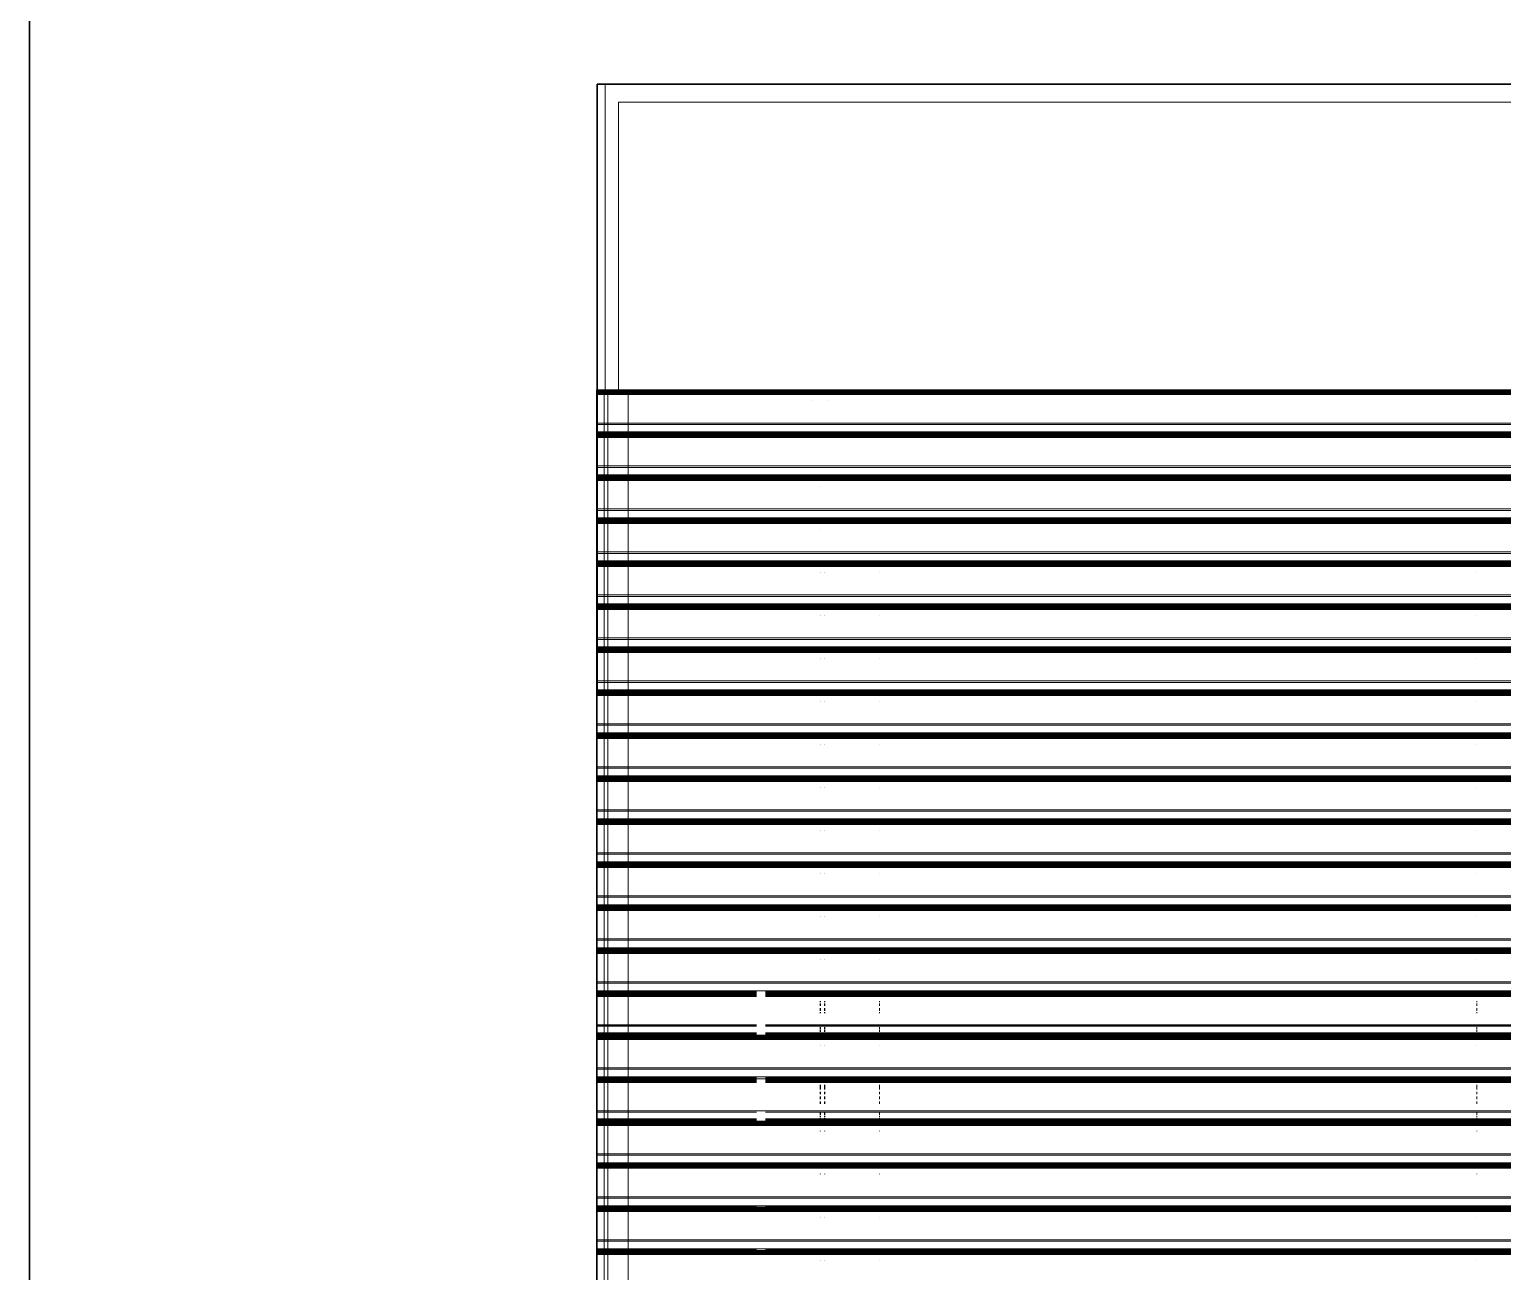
# Model space of a CAD drawing. Header units: inches. Extents: x 153221 to 157601, y -20468 to 0.
# Drawn here: x 153813.1 to 153880.6, y -20339.8 to -20282.8 of the extents above; entities that cross this region are included whole.
import ezdxf

# ---------------------------------------------------------------- set-up
doc = ezdxf.new("R2010")
doc.units = ezdxf.units.IN
doc.header["$MEASUREMENT"] = 0
doc.layers.add('DOOR-WIN RA', color=3, linetype='Continuous', lineweight=20)
doc.layers.add('ELE1 RA', color=1, linetype='Continuous', lineweight=30)

# ---------------------------------------------------------------- blocks, each defined once
blk = doc.blocks.new('SKBVVL')
at = {"layer": 'DOOR-WIN RA'}
for p, q in [((153982.319, -15912.244), (153982.319, -15926.9)), ((154107.622, -15913.117), (153982.972, -15913.117)), ((153982.972, -15913.117), (153982.972, -15926.9)), ((153981.913, -16016.257), (153981.913, -15926.9)), ((153981.913, -15926.9), (154108.256, -15926.9)), ((153981.913, -15926.9), (153982.271, -15926.9)), ((153982.271, -15926.9), (153982.271, -16016.257)), ((153982.319, -15926.9), (153982.271, -15926.9)), ((153982.319, -15926.9), (153982.455, -15926.9)), ((153982.455, -15926.9), (153982.455, -16016.257)), ((153982.455, -15926.9), (153982.972, -15926.9)), ((153982.972, -15926.9), (153983.426, -15926.9)), ((153983.426, -15926.9), (153983.426, -16016.257)), ((153983.426, -15926.9), (153989.032, -15926.9)), ((154108.256, -15926.927), (153981.913, -15926.927)), ((154108.256, -15926.929), (153981.913, -15926.929)), ((154108.256, -15926.946), (153981.913, -15926.946)), ((154108.256, -15926.965), (153981.913, -15926.965)), ((154108.256, -15926.984), (153981.913, -15926.984)), ((154108.256, -15927.004), (153981.913, -15927.004)), ((154108.256, -15927.025), (153981.913, -15927.025)), ((154108.256, -15927.046), (153981.913, -15927.046)), ((154108.256, -15927.067), (153981.913, -15927.067)), ((154108.256, -15927.087), (153981.913, -15927.087)), ((154108.256, -15927.107), (153981.913, -15927.107)), ((154108.256, -15927.126), (153981.913, -15927.126)), ((153992.247, -15927.399), (153992.247, -15927.397)), ((153992.992, -15927.397), (153992.992, -15927.399)), ((154108.256, -15928.486), (153981.913, -15928.486)), ((154108.256, -15928.555), (153981.913, -15928.555)), ((154108.256, -15928.916), (153981.913, -15928.916)), ((153981.913, -15928.96), (154108.256, -15928.96)), ((154108.256, -15928.986), (153981.913, -15928.986)), ((154108.256, -15928.989), (153981.913, -15928.989)), ((154108.256, -15929.006), (153981.913, -15929.006)), ((154108.256, -15929.024), (153981.913, -15929.024)), ((154108.256, -15929.043), (153981.913, -15929.043)), ((154108.256, -15929.063), (153981.913, -15929.063)), ((154108.256, -15929.084), (153981.913, -15929.084)), ((154108.256, -15929.105), (153981.913, -15929.105)), ((154108.256, -15929.126), (153981.913, -15929.126)), ((154108.256, -15929.147), (153981.913, -15929.147)), ((154108.256, -15929.167), (153981.913, -15929.167)), ((154108.256, -15929.186), (153981.913, -15929.186)), ((154108.256, -15930.545), (153981.913, -15930.545)), ((154108.256, -15930.614), (153981.913, -15930.614)), ((154108.256, -15930.975), (153981.913, -15930.975)), ((153981.913, -15931.019), (154108.256, -15931.019)), ((154108.256, -15931.045), (153981.913, -15931.045)), ((154108.256, -15931.048), (153981.913, -15931.048)), ((154108.256, -15931.065), (153981.913, -15931.065)), ((154108.256, -15931.083), (153981.913, -15931.083)), ((154108.256, -15931.103), (153981.913, -15931.103)), ((154108.256, -15931.123), (153981.913, -15931.123)), ((154108.256, -15931.144), (153981.913, -15931.144)), ((154108.256, -15931.164), (153981.913, -15931.164)), ((154108.256, -15931.185), (153981.913, -15931.185)), ((154108.256, -15931.206), (153981.913, -15931.206)), ((154108.256, -15931.226), (153981.913, -15931.226)), ((154108.256, -15931.245), (153981.913, -15931.245)), ((153992.623, -15931.518), (153992.623, -15931.516)), ((154108.256, -15932.605), (153981.913, -15932.605)), ((154108.256, -15932.674), (153981.913, -15932.674)), ((154108.256, -15933.035), (153981.913, -15933.035)), ((153981.913, -15933.079), (154108.256, -15933.079)), ((154108.256, -15933.105), (153981.913, -15933.105)), ((154108.256, -15933.108), (153981.913, -15933.108)), ((154108.256, -15933.125), (153981.913, -15933.125)), ((154108.256, -15933.143), (153981.913, -15933.143)), ((154108.256, -15933.162), (153981.913, -15933.162)), ((154108.256, -15933.182), (153981.913, -15933.182)), ((154108.256, -15933.203), (153981.913, -15933.203)), ((154108.256, -15933.224), (153981.913, -15933.224)), ((154108.256, -15933.245), (153981.913, -15933.245)), ((154108.256, -15933.265), (153981.913, -15933.265)), ((154108.256, -15933.285), (153981.913, -15933.285)), ((154108.256, -15933.304), (153981.913, -15933.304)), ((153992.623, -15933.578), (153992.623, -15933.575)), ((154108.256, -15934.664), (153981.913, -15934.664)), ((154108.256, -15934.733), (153981.913, -15934.733)), ((154108.256, -15935.094), (153981.913, -15935.094)), ((153981.913, -15935.138), (154108.256, -15935.138)), ((154108.256, -15935.164), (153981.913, -15935.164)), ((154108.256, -15935.167), (153981.913, -15935.167)), ((154108.256, -15935.184), (153981.913, -15935.184)), ((154108.256, -15935.202), (153981.913, -15935.202)), ((154108.256, -15935.222), (153981.913, -15935.222)), ((154108.256, -15935.242), (153981.913, -15935.242)), ((154108.256, -15935.262), (153981.913, -15935.262)), ((154108.256, -15935.283), (153981.913, -15935.283)), ((154108.256, -15935.304), (153981.913, -15935.304)), ((154108.256, -15935.325), (153981.913, -15935.325)), ((154108.256, -15935.345), (153981.913, -15935.345)), ((154108.256, -15935.364), (153981.913, -15935.364)), ((153992.623, -15935.635), (153992.623, -15935.637)), ((153992.633, -15935.635), (153992.633, -15935.637)), ((153992.836, -15935.637), (153992.836, -15935.635)), ((153992.846, -15935.635), (153992.846, -15935.637)), ((153995.465, -15935.637), (153995.465, -15935.635)), ((154024.066, -15935.635), (154024.066, -15935.637)), ((154108.256, -15936.724), (153981.913, -15936.724)), ((154108.256, -15936.793), (153981.913, -15936.793)), ((154108.256, -15937.154), (153981.913, -15937.154)), ((153981.913, -15937.198), (154108.256, -15937.198)), ((154108.256, -15937.224), (153981.913, -15937.224)), ((154108.256, -15937.226), (153981.913, -15937.226)), ((154108.256, -15937.243), (153981.913, -15937.243)), ((154108.256, -15937.262), (153981.913, -15937.262)), ((154108.256, -15937.281), (153981.913, -15937.281)), ((154108.256, -15937.301), (153981.913, -15937.301)), ((154108.256, -15937.322), (153981.913, -15937.322)), ((154108.256, -15937.343), (153981.913, -15937.343)), ((154108.256, -15937.364), (153981.913, -15937.364)), ((154108.256, -15937.384), (153981.913, -15937.384)), ((154108.256, -15937.404), (153981.913, -15937.404)), ((154108.256, -15937.423), (153981.913, -15937.423)), ((153992.623, -15937.694), (153992.623, -15937.696)), ((153992.633, -15937.694), (153992.633, -15937.696)), ((153992.836, -15937.696), (153992.836, -15937.694)), ((153992.846, -15937.694), (153992.846, -15937.696)), ((153995.465, -15937.696), (153995.465, -15937.694)), ((154024.066, -15937.696), (154024.066, -15937.694)), ((154108.256, -15938.783), (153981.913, -15938.783)), ((154108.256, -15938.852), (153981.913, -15938.852)), ((154108.256, -15939.213), (153981.913, -15939.213)), ((153981.913, -15939.257), (154108.256, -15939.257)), ((154108.256, -15939.283), (153981.913, -15939.283)), ((154108.256, -15939.286), (153981.913, -15939.286)), ((154108.256, -15939.303), (153981.913, -15939.303)), ((154108.256, -15939.321), (153981.913, -15939.321)), ((154108.256, -15939.34), (153981.913, -15939.34)), ((154108.256, -15939.361), (153981.913, -15939.361)), ((154108.256, -15939.381), (153981.913, -15939.381)), ((154108.256, -15939.402), (153981.913, -15939.402)), ((154108.256, -15939.423), (153981.913, -15939.423)), ((154108.256, -15939.444), (153981.913, -15939.444)), ((154108.256, -15939.464), (153981.913, -15939.464)), ((154108.256, -15939.483), (153981.913, -15939.483)), ((153992.623, -15939.754), (153992.623, -15939.756)), ((153992.633, -15939.754), (153992.633, -15939.756)), ((153992.836, -15939.756), (153992.836, -15939.754)), ((153992.846, -15939.754), (153992.846, -15939.756)), ((153995.465, -15939.756), (153995.465, -15939.754)), ((154024.066, -15939.756), (154024.066, -15939.754)), ((154108.256, -15940.843), (153981.913, -15940.843)), ((154108.256, -15940.911), (153981.913, -15940.911)), ((154108.256, -15941.272), (153981.913, -15941.272)), ((153981.913, -15941.316), (154108.256, -15941.316)), ((154108.256, -15941.343), (153981.913, -15941.343)), ((154108.256, -15941.345), (153981.913, -15941.345)), ((154108.256, -15941.362), (153981.913, -15941.362)), ((154108.256, -15941.38), (153981.913, -15941.38)), ((154108.256, -15941.4), (153981.913, -15941.4)), ((154108.256, -15941.42), (153981.913, -15941.42)), ((154108.256, -15941.441), (153981.913, -15941.441)), ((154108.256, -15941.462), (153981.913, -15941.462)), ((154108.256, -15941.482), (153981.913, -15941.482)), ((154108.256, -15941.503), (153981.913, -15941.503)), ((154108.256, -15941.523), (153981.913, -15941.523)), ((154108.256, -15941.542), (153981.913, -15941.542)), ((153992.623, -15941.813), (153992.623, -15941.815)), ((153992.633, -15941.813), (153992.633, -15941.815)), ((153992.836, -15941.815), (153992.836, -15941.813)), ((153992.846, -15941.813), (153992.846, -15941.815)), ((153995.465, -15941.815), (153995.465, -15941.813)), ((154024.066, -15941.815), (154024.066, -15941.813)), ((154108.256, -15942.902), (153981.913, -15942.902)), ((154108.256, -15942.971), (153981.913, -15942.971)), ((154108.256, -15943.332), (153981.913, -15943.332)), ((153981.913, -15943.376), (154108.256, -15943.376)), ((154108.256, -15943.402), (153981.913, -15943.402)), ((154108.256, -15943.405), (153981.913, -15943.405)), ((154108.256, -15943.422), (153981.913, -15943.422)), ((154108.256, -15943.44), (153981.913, -15943.44)), ((154108.256, -15943.459), (153981.913, -15943.459)), ((154108.256, -15943.479), (153981.913, -15943.479)), ((154108.256, -15943.5), (153981.913, -15943.5)), ((154108.256, -15943.521), (153981.913, -15943.521)), ((154108.256, -15943.542), (153981.913, -15943.542)), ((154108.256, -15943.562), (153981.913, -15943.562)), ((154108.256, -15943.582), (153981.913, -15943.582)), ((154108.256, -15943.602), (153981.913, -15943.602)), ((153992.623, -15943.872), (153992.623, -15943.875)), ((153992.633, -15943.872), (153992.633, -15943.875)), ((153992.836, -15943.875), (153992.836, -15943.872)), ((153992.846, -15943.872), (153992.846, -15943.875)), ((153995.465, -15943.875), (153995.465, -15943.872)), ((154024.066, -15943.875), (154024.066, -15943.872)), ((154108.256, -15944.961), (153981.913, -15944.961)), ((154108.256, -15945.03), (153981.913, -15945.03)), ((154108.256, -15945.391), (153981.913, -15945.391)), ((153981.913, -15945.435), (154108.256, -15945.435)), ((154108.256, -15945.461), (153981.913, -15945.461)), ((154108.256, -15945.464), (153981.913, -15945.464)), ((154108.256, -15945.481), (153981.913, -15945.481)), ((154108.256, -15945.499), (153981.913, -15945.499)), ((154108.256, -15945.519), (153981.913, -15945.519)), ((154108.256, -15945.539), (153981.913, -15945.539)), ((154108.256, -15945.559), (153981.913, -15945.559)), ((154108.256, -15945.58), (153981.913, -15945.58)), ((154108.256, -15945.601), (153981.913, -15945.601)), ((154108.256, -15945.622), (153981.913, -15945.622)), ((154108.256, -15945.642), (153981.913, -15945.642)), ((154108.256, -15945.661), (153981.913, -15945.661)), ((153992.623, -15945.932), (153992.623, -15945.934)), ((153992.633, -15945.932), (153992.633, -15945.934)), ((153992.836, -15945.934), (153992.836, -15945.932)), ((153992.846, -15945.932), (153992.846, -15945.934)), ((153995.465, -15945.934), (153995.465, -15945.932)), ((154024.066, -15945.934), (154024.066, -15945.932)), ((154108.256, -15947.021), (153981.913, -15947.021)), ((154108.256, -15947.09), (153981.913, -15947.09)), ((154108.256, -15947.451), (153981.913, -15947.451)), ((153981.913, -15947.495), (154108.256, -15947.495)), ((154108.256, -15947.521), (153981.913, -15947.521)), ((154108.256, -15947.524), (153981.913, -15947.524)), ((154108.256, -15947.54), (153981.913, -15947.54)), ((154108.256, -15947.559), (153981.913, -15947.559)), ((154108.256, -15947.578), (153981.913, -15947.578)), ((154108.256, -15947.598), (153981.913, -15947.598)), ((154108.256, -15947.619), (153981.913, -15947.619)), ((154108.256, -15947.64), (153981.913, -15947.64)), ((154108.256, -15947.661), (153981.913, -15947.661)), ((154108.256, -15947.681), (153981.913, -15947.681)), ((154108.256, -15947.701), (153981.913, -15947.701)), ((154108.256, -15947.72), (153981.913, -15947.72)), ((153992.623, -15947.991), (153992.623, -15947.993)), ((153992.633, -15947.991), (153992.633, -15947.993)), ((153992.836, -15947.993), (153992.836, -15947.991)), ((153992.846, -15947.991), (153992.846, -15947.993)), ((153995.465, -15947.993), (153995.465, -15947.991)), ((154024.066, -15947.993), (154024.066, -15947.991)), ((154108.256, -15949.08), (153981.913, -15949.08)), ((154108.256, -15949.149), (153981.913, -15949.149)), ((154108.256, -15949.51), (153981.913, -15949.51)), ((153981.913, -15949.554), (154108.256, -15949.554)), ((154108.256, -15949.58), (153981.913, -15949.58)), ((154108.256, -15949.583), (153981.913, -15949.583)), ((154108.256, -15949.6), (153981.913, -15949.6)), ((154108.256, -15949.618), (153981.913, -15949.618)), ((154108.256, -15949.637), (153981.913, -15949.637)), ((154108.256, -15949.658), (153981.913, -15949.658)), ((154108.256, -15949.678), (153981.913, -15949.678)), ((154108.256, -15949.699), (153981.913, -15949.699)), ((154108.256, -15949.72), (153981.913, -15949.72)), ((154108.256, -15949.741), (153981.913, -15949.741)), ((154108.256, -15949.761), (153981.913, -15949.761)), ((154108.256, -15949.78), (153981.913, -15949.78)), ((153992.623, -15950.051), (153992.623, -15950.053)), ((153992.633, -15950.051), (153992.633, -15950.053)), ((153992.836, -15950.053), (153992.836, -15950.051)), ((153992.846, -15950.051), (153992.846, -15950.053)), ((153995.465, -15950.053), (153995.465, -15950.051)), ((154024.066, -15950.053), (154024.066, -15950.051)), ((154108.256, -15951.14), (153981.913, -15951.14)), ((154108.256, -15951.208), (153981.913, -15951.208)), ((154108.256, -15951.57), (153981.913, -15951.57)), ((153981.913, -15951.613), (154108.256, -15951.613)), ((154108.256, -15951.64), (153981.913, -15951.64)), ((154108.256, -15951.642), (153981.913, -15951.642)), ((154108.256, -15951.659), (153981.913, -15951.659)), ((154108.256, -15951.678), (153981.913, -15951.678)), ((154108.256, -15951.697), (153981.913, -15951.697)), ((154108.256, -15951.717), (153981.913, -15951.717)), ((154108.256, -15951.738), (153981.913, -15951.738)), ((154108.256, -15951.759), (153981.913, -15951.759)), ((154108.256, -15951.78), (153981.913, -15951.78)), ((154108.256, -15951.8), (153981.913, -15951.8)), ((154108.256, -15951.82), (153981.913, -15951.82)), ((154108.256, -15951.839), (153981.913, -15951.839)), ((153992.623, -15952.11), (153992.623, -15952.112)), ((153992.633, -15952.11), (153992.633, -15952.112)), ((153992.836, -15952.112), (153992.836, -15952.11)), ((153992.846, -15952.11), (153992.846, -15952.112)), ((153995.465, -15952.112), (153995.465, -15952.11)), ((154024.066, -15952.112), (154024.066, -15952.11)), ((154108.256, -15953.199), (153981.913, -15953.199)), ((154108.256, -15953.268), (153981.913, -15953.268)), ((154108.256, -15953.629), (153981.913, -15953.629)), ((153981.913, -15953.673), (154108.256, -15953.673)), ((154108.256, -15953.699), (153981.913, -15953.699)), ((154108.256, -15953.702), (153981.913, -15953.702)), ((154108.256, -15953.719), (153981.913, -15953.719)), ((154108.256, -15953.737), (153981.913, -15953.737)), ((154108.256, -15953.756), (153981.913, -15953.756)), ((154108.256, -15953.776), (153981.913, -15953.776)), ((154108.256, -15953.797), (153981.913, -15953.797)), ((154108.256, -15953.818), (153981.913, -15953.818)), ((154108.256, -15953.839), (153981.913, -15953.839)), ((154108.256, -15953.86), (153981.913, -15953.86)), ((154108.256, -15953.88), (153981.913, -15953.88)), ((154108.256, -15953.899), (153981.913, -15953.899)), ((153992.623, -15954.169), (153992.623, -15954.172)), ((153992.633, -15954.169), (153992.633, -15954.172)), ((153992.836, -15954.172), (153992.836, -15954.169)), ((153992.846, -15954.169), (153992.846, -15954.172)), ((153995.465, -15954.172), (153995.465, -15954.169)), ((154024.066, -15954.172), (154024.066, -15954.169)), ((154108.256, -15955.258), (153981.913, -15955.258)), ((154108.256, -15955.327), (153981.913, -15955.327)), ((154108.256, -15955.688), (153981.913, -15955.688)), ((153981.913, -15955.732), (153989.566, -15955.732)), ((153989.566, -15955.758), (153981.913, -15955.758)), ((153989.566, -15955.761), (153981.913, -15955.761)), ((153989.566, -15955.778), (153981.913, -15955.778)), ((153989.566, -15955.796), (153981.913, -15955.796)), ((153989.566, -15955.816), (153981.913, -15955.815)), ((153989.566, -15955.816), (153981.913, -15955.816)), ((153989.566, -15955.818), (153981.913, -15955.818)), ((153990.003, -15955.732), (153992.623, -15955.732)), ((153992.623, -15955.758), (153990.003, -15955.758)), ((153992.623, -15955.761), (153990.003, -15955.761)), ((153992.623, -15955.778), (153990.003, -15955.778)), ((153992.623, -15955.796), (153990.003, -15955.796)), ((153992.623, -15955.816), (153990.003, -15955.816)), ((153992.623, -15955.818), (153990.003, -15955.818)), ((153992.623, -15955.732), (153992.623, -15955.758)), ((153992.623, -15955.732), (153992.633, -15955.732)), ((153992.633, -15955.758), (153992.623, -15955.758)), ((153992.623, -15955.758), (153992.623, -15955.761)), ((153992.633, -15955.761), (153992.623, -15955.761)), ((153992.623, -15955.761), (153992.623, -15955.778)), ((153992.633, -15955.778), (153992.623, -15955.778)), ((153992.623, -15955.778), (153992.623, -15955.796)), ((153992.633, -15955.796), (153992.623, -15955.796)), ((153992.623, -15955.816), (153992.623, -15955.796)), ((153992.633, -15955.816), (153992.623, -15955.816)), ((153992.623, -15955.816), (153992.623, -15955.818)), ((153992.623, -15955.818), (153992.623, -15955.836)), ((153992.633, -15955.818), (153992.623, -15955.818)), ((153992.633, -15955.732), (153992.633, -15955.758)), ((153992.633, -15955.732), (153992.836, -15955.732)), ((153992.836, -15955.758), (153992.633, -15955.758)), ((153992.633, -15955.758), (153992.633, -15955.761)), ((153992.836, -15955.761), (153992.633, -15955.761)), ((153992.633, -15955.761), (153992.633, -15955.778)), ((153992.836, -15955.778), (153992.633, -15955.778)), ((153992.633, -15955.778), (153992.633, -15955.796)), ((153992.836, -15955.796), (153992.633, -15955.796)), ((153992.633, -15955.816), (153992.633, -15955.796)), ((153992.836, -15955.815), (153992.633, -15955.816)), ((153992.633, -15955.816), (153992.633, -15955.818)), ((153992.836, -15955.818), (153992.633, -15955.818)), ((153992.633, -15955.818), (153992.633, -15955.836)), ((153992.836, -15955.758), (153992.836, -15955.732)), ((153992.836, -15955.732), (153992.846, -15955.732)), ((153992.836, -15955.761), (153992.836, -15955.758)), ((153992.846, -15955.758), (153992.836, -15955.758)), ((153992.836, -15955.778), (153992.836, -15955.761)), ((153992.846, -15955.761), (153992.836, -15955.761)), ((153992.836, -15955.796), (153992.836, -15955.778)), ((153992.846, -15955.778), (153992.836, -15955.778)), ((153992.836, -15955.815), (153992.836, -15955.796)), ((153992.846, -15955.796), (153992.836, -15955.796)), ((153992.846, -15955.816), (153992.836, -15955.815)), ((153992.836, -15955.815), (153992.836, -15955.818)), ((153992.836, -15955.836), (153992.836, -15955.818)), ((153992.846, -15955.818), (153992.836, -15955.818)), ((153992.846, -15955.732), (153992.846, -15955.758)), ((153992.846, -15955.732), (153995.465, -15955.732)), ((153992.846, -15955.758), (153992.846, -15955.761)), ((153995.465, -15955.758), (153992.846, -15955.758)), ((153992.846, -15955.761), (153992.846, -15955.778)), ((153995.465, -15955.761), (153992.846, -15955.761)), ((153992.846, -15955.778), (153992.846, -15955.796)), ((153995.465, -15955.778), (153992.846, -15955.778)), ((153995.465, -15955.796), (153992.846, -15955.796)), ((153992.846, -15955.816), (153992.846, -15955.796)), ((153992.846, -15955.816), (153992.846, -15955.818)), ((153995.465, -15955.816), (153992.846, -15955.816)), ((153992.846, -15955.818), (153992.846, -15955.836)), ((153995.465, -15955.818), (153992.846, -15955.818)), ((153995.465, -15955.758), (153995.465, -15955.732)), ((153995.465, -15955.732), (154024.066, -15955.732)), ((153995.465, -15955.761), (153995.465, -15955.758)), ((154024.066, -15955.758), (153995.465, -15955.758)), ((153995.465, -15955.778), (153995.465, -15955.761)), ((154024.066, -15955.761), (153995.465, -15955.761)), ((153995.465, -15955.796), (153995.465, -15955.778)), ((154024.066, -15955.778), (153995.465, -15955.778)), ((154024.066, -15955.796), (153995.465, -15955.796)), ((153995.465, -15955.816), (153995.465, -15955.796)), ((153995.465, -15955.818), (153995.465, -15955.816)), ((154024.066, -15955.816), (153995.465, -15955.816)), ((153995.465, -15955.836), (153995.465, -15955.818)), ((154024.066, -15955.818), (153995.465, -15955.818)), ((154024.066, -15955.758), (154024.066, -15955.732)), ((154024.066, -15955.732), (154026.685, -15955.732)), ((154024.066, -15955.761), (154024.066, -15955.758)), ((154026.685, -15955.758), (154024.066, -15955.758)), ((154024.066, -15955.778), (154024.066, -15955.761)), ((154026.685, -15955.761), (154024.066, -15955.761)), ((154024.066, -15955.796), (154024.066, -15955.778)), ((154026.685, -15955.778), (154024.066, -15955.778)), ((154026.685, -15955.796), (154024.066, -15955.796)), ((154024.066, -15955.816), (154024.066, -15955.796)), ((154024.066, -15955.818), (154024.066, -15955.816)), ((154026.685, -15955.816), (154024.066, -15955.816)), ((154024.066, -15955.836), (154024.066, -15955.818)), ((154026.685, -15955.818), (154024.066, -15955.818)), ((153989.566, -15955.836), (153981.913, -15955.836)), ((153989.566, -15955.848), (153981.913, -15955.848)), ((153989.566, -15955.857), (153981.913, -15955.857)), ((153989.566, -15955.878), (153981.913, -15955.878)), ((153989.566, -15955.898), (153981.913, -15955.898)), ((153989.566, -15955.909), (153981.913, -15955.909)), ((153989.566, -15955.919), (153981.913, -15955.919)), ((153989.566, -15955.939), (153981.913, -15955.939)), ((153989.566, -15955.958), (153981.913, -15955.958)), ((153992.623, -15955.836), (153990.003, -15955.836)), ((153992.623, -15955.848), (153990.003, -15955.848)), ((153992.623, -15955.857), (153990.003, -15955.857)), ((153992.623, -15955.878), (153990.003, -15955.878)), ((153992.623, -15955.898), (153990.003, -15955.898)), ((153992.623, -15955.909), (153990.003, -15955.909)), ((153992.623, -15955.919), (153990.003, -15955.919)), ((153992.623, -15955.939), (153990.003, -15955.939)), ((153992.623, -15955.958), (153990.003, -15955.958)), ((153992.623, -15955.836), (153992.623, -15955.848)), ((153992.633, -15955.836), (153992.623, -15955.836)), ((153992.623, -15955.848), (153992.623, -15955.857)), ((153992.633, -15955.848), (153992.623, -15955.848)), ((153992.623, -15955.857), (153992.623, -15955.878)), ((153992.633, -15955.857), (153992.623, -15955.857)), ((153992.623, -15955.878), (153992.623, -15955.898)), ((153992.633, -15955.878), (153992.623, -15955.878)), ((153992.623, -15955.898), (153992.623, -15955.909)), ((153992.633, -15955.898), (153992.623, -15955.898)), ((153992.623, -15955.909), (153992.623, -15955.919)), ((153992.633, -15955.909), (153992.623, -15955.909)), ((153992.633, -15955.919), (153992.623, -15955.919)), ((153992.623, -15955.939), (153992.623, -15955.958)), ((153992.633, -15955.939), (153992.623, -15955.939)), ((153992.633, -15955.958), (153992.623, -15955.958)), ((153992.623, -15956.182), (153992.623, -15956.231)), ((153992.623, -15956.296), (153992.623, -15956.412)), ((153992.623, -15956.528), (153992.623, -15956.644)), ((153992.836, -15955.836), (153992.633, -15955.836)), ((153992.633, -15955.836), (153992.633, -15955.848)), ((153992.836, -15955.848), (153992.633, -15955.848)), ((153992.633, -15955.848), (153992.633, -15955.857)), ((153992.633, -15955.857), (153992.633, -15955.878)), ((153992.836, -15955.857), (153992.633, -15955.857)), ((153992.633, -15955.878), (153992.633, -15955.898)), ((153992.836, -15955.878), (153992.633, -15955.878)), ((153992.633, -15955.898), (153992.633, -15955.909)), ((153992.836, -15955.898), (153992.633, -15955.898)), ((153992.633, -15955.909), (153992.633, -15955.919)), ((153992.836, -15955.909), (153992.633, -15955.909)), ((153992.836, -15955.919), (153992.633, -15955.919)), ((153992.633, -15955.939), (153992.633, -15955.958)), ((153992.836, -15955.939), (153992.633, -15955.939)), ((153992.836, -15955.958), (153992.633, -15955.958)), ((153992.633, -15956.182), (153992.633, -15956.231)), ((153992.633, -15956.296), (153992.633, -15956.412)), ((153992.633, -15956.528), (153992.633, -15956.644)), ((153992.836, -15955.848), (153992.836, -15955.836)), ((153992.846, -15955.836), (153992.836, -15955.836)), ((153992.836, -15955.857), (153992.836, -15955.848)), ((153992.846, -15955.848), (153992.836, -15955.848)), ((153992.836, -15955.878), (153992.836, -15955.857)), ((153992.846, -15955.857), (153992.836, -15955.857)), ((153992.836, -15955.898), (153992.836, -15955.878)), ((153992.846, -15955.878), (153992.836, -15955.878)), ((153992.836, -15955.909), (153992.836, -15955.898)), ((153992.846, -15955.898), (153992.836, -15955.898)), ((153992.836, -15955.919), (153992.836, -15955.909)), ((153992.846, -15955.909), (153992.836, -15955.909)), ((153992.846, -15955.919), (153992.836, -15955.919)), ((153992.836, -15955.958), (153992.836, -15955.939)), ((153992.846, -15955.939), (153992.836, -15955.939)), ((153992.846, -15955.958), (153992.836, -15955.958)), ((153992.836, -15956.231), (153992.836, -15956.182)), ((153992.836, -15956.412), (153992.836, -15956.296)), ((153992.836, -15956.644), (153992.836, -15956.528)), ((153992.846, -15955.836), (153992.846, -15955.848)), ((153995.465, -15955.836), (153992.846, -15955.836)), ((153992.846, -15955.848), (153992.846, -15955.857)), ((153995.465, -15955.848), (153992.846, -15955.848)), ((153992.846, -15955.857), (153992.846, -15955.878)), ((153995.465, -15955.857), (153992.846, -15955.857)), ((153992.846, -15955.878), (153992.846, -15955.898)), ((153995.465, -15955.878), (153992.846, -15955.878)), ((153992.846, -15955.898), (153992.846, -15955.909)), ((153995.465, -15955.898), (153992.846, -15955.898)), ((153992.846, -15955.909), (153992.846, -15955.919)), ((153995.465, -15955.909), (153992.846, -15955.909)), ((153995.465, -15955.919), (153992.846, -15955.919)), ((153992.846, -15955.939), (153992.846, -15955.958)), ((153995.465, -15955.939), (153992.846, -15955.939)), ((153995.465, -15955.958), (153992.846, -15955.958)), ((153992.846, -15956.182), (153992.846, -15956.231)), ((153992.846, -15956.296), (153992.846, -15956.412)), ((153992.846, -15956.528), (153992.846, -15956.644)), ((153995.465, -15955.848), (153995.465, -15955.836)), ((154024.066, -15955.836), (153995.465, -15955.836)), ((153995.465, -15955.857), (153995.465, -15955.848)), ((154024.066, -15955.848), (153995.465, -15955.848)), ((153995.465, -15955.878), (153995.465, -15955.857)), ((154024.066, -15955.857), (153995.465, -15955.857)), ((153995.465, -15955.898), (153995.465, -15955.878)), ((154024.066, -15955.878), (153995.465, -15955.878)), ((153995.465, -15955.909), (153995.465, -15955.898)), ((154024.066, -15955.898), (153995.465, -15955.898)), ((153995.465, -15955.919), (153995.465, -15955.909)), ((154024.066, -15955.909), (153995.465, -15955.909)), ((154024.066, -15955.919), (153995.465, -15955.919)), ((153995.465, -15955.958), (153995.465, -15955.939)), ((154024.066, -15955.939), (153995.465, -15955.939)), ((154024.066, -15955.958), (153995.465, -15955.958)), ((153995.465, -15956.231), (153995.465, -15956.182)), ((153995.465, -15956.412), (153995.465, -15956.296)), ((153995.465, -15956.644), (153995.465, -15956.528)), ((154024.066, -15955.848), (154024.066, -15955.836)), ((154026.685, -15955.836), (154024.066, -15955.836)), ((154024.066, -15955.857), (154024.066, -15955.848)), ((154026.685, -15955.848), (154024.066, -15955.848)), ((154024.066, -15955.878), (154024.066, -15955.857)), ((154026.685, -15955.857), (154024.066, -15955.857)), ((154024.066, -15955.898), (154024.066, -15955.878)), ((154026.685, -15955.878), (154024.066, -15955.878)), ((154024.066, -15955.909), (154024.066, -15955.898)), ((154026.685, -15955.898), (154024.066, -15955.898)), ((154024.066, -15955.919), (154024.066, -15955.909)), ((154026.685, -15955.909), (154024.066, -15955.909)), ((154026.685, -15955.919), (154024.066, -15955.919)), ((154024.066, -15955.958), (154024.066, -15955.939)), ((154026.685, -15955.939), (154024.066, -15955.939)), ((154026.685, -15955.958), (154024.066, -15955.958)), ((154024.066, -15956.231), (154024.066, -15956.182)), ((154024.066, -15956.412), (154024.066, -15956.296)), ((154024.066, -15956.644), (154024.066, -15956.528)), ((153992.623, -15956.721), (153992.623, -15956.759)), ((153992.633, -15956.721), (153992.633, -15956.759)), ((153992.836, -15956.759), (153992.836, -15956.721)), ((153992.846, -15956.721), (153992.846, -15956.759)), ((153995.465, -15956.759), (153995.465, -15956.721)), ((154024.066, -15956.759), (154024.066, -15956.721)), ((153989.566, -15957.318), (153981.913, -15957.318)), ((153989.566, -15957.34), (153981.913, -15957.34)), ((153989.566, -15957.387), (153981.913, -15957.387)), ((153989.566, -15957.709), (153981.913, -15957.709)), ((153989.566, -15957.748), (153981.913, -15957.748)), ((153989.566, -15957.754), (153981.913, -15957.754)), ((153981.913, -15957.792), (153989.566, -15957.792)), ((154108.256, -15957.818), (153981.913, -15957.818)), ((154108.256, -15957.821), (153981.913, -15957.821)), ((154108.256, -15957.838), (153981.913, -15957.838)), ((154108.256, -15957.856), (153981.913, -15957.856)), ((154108.256, -15957.875), (153981.913, -15957.875)), ((154108.256, -15957.895), (153981.913, -15957.895)), ((154108.256, -15957.916), (153981.913, -15957.916)), ((154108.256, -15957.937), (153981.913, -15957.937)), ((153992.623, -15957.318), (153990.003, -15957.318)), ((153992.623, -15957.34), (153990.003, -15957.34)), ((153992.623, -15957.387), (153990.003, -15957.387)), ((153992.623, -15957.709), (153990.003, -15957.709)), ((153992.623, -15957.748), (153990.003, -15957.748)), ((153992.623, -15957.754), (153990.003, -15957.754)), ((153990.003, -15957.792), (153992.623, -15957.792)), ((153992.623, -15957.318), (153992.623, -15957.34)), ((153992.633, -15957.318), (153992.623, -15957.318)), ((153992.623, -15957.34), (153992.623, -15957.387)), ((153992.633, -15957.34), (153992.623, -15957.34)), ((153992.633, -15957.387), (153992.623, -15957.387)), ((153992.623, -15957.429), (153992.623, -15957.521)), ((153992.623, -15957.568), (153992.623, -15957.654)), ((153992.623, -15957.69), (153992.623, -15957.709)), ((153992.623, -15957.709), (153992.623, -15957.748)), ((153992.633, -15957.709), (153992.623, -15957.709)), ((153992.623, -15957.748), (153992.623, -15957.754)), ((153992.633, -15957.748), (153992.623, -15957.748)), ((153992.623, -15957.754), (153992.623, -15957.792)), ((153992.633, -15957.754), (153992.623, -15957.754)), ((153992.623, -15957.792), (153992.633, -15957.792)), ((153992.633, -15957.318), (153992.633, -15957.34)), ((153992.836, -15957.318), (153992.633, -15957.318)), ((153992.633, -15957.34), (153992.633, -15957.387)), ((153992.836, -15957.34), (153992.633, -15957.34)), ((153992.836, -15957.387), (153992.633, -15957.387)), ((153992.633, -15957.429), (153992.633, -15957.521)), ((153992.633, -15957.568), (153992.633, -15957.654)), ((153992.633, -15957.69), (153992.633, -15957.709)), ((153992.633, -15957.709), (153992.633, -15957.748)), ((153992.836, -15957.709), (153992.633, -15957.709)), ((153992.633, -15957.748), (153992.633, -15957.754)), ((153992.836, -15957.748), (153992.633, -15957.748)), ((153992.633, -15957.754), (153992.633, -15957.792)), ((153992.836, -15957.754), (153992.633, -15957.754)), ((153992.633, -15957.792), (153992.836, -15957.792)), ((153992.836, -15957.34), (153992.836, -15957.318)), ((153992.846, -15957.318), (153992.836, -15957.318)), ((153992.836, -15957.387), (153992.836, -15957.34)), ((153992.846, -15957.34), (153992.836, -15957.34)), ((153992.846, -15957.387), (153992.836, -15957.387)), ((153992.836, -15957.521), (153992.836, -15957.429)), ((153992.836, -15957.654), (153992.836, -15957.568)), ((153992.836, -15957.709), (153992.836, -15957.69)), ((153992.836, -15957.748), (153992.836, -15957.709)), ((153992.846, -15957.709), (153992.836, -15957.709)), ((153992.836, -15957.754), (153992.836, -15957.748)), ((153992.846, -15957.748), (153992.836, -15957.748)), ((153992.836, -15957.792), (153992.836, -15957.754)), ((153992.846, -15957.754), (153992.836, -15957.754)), ((153992.836, -15957.792), (153992.846, -15957.792)), ((153992.846, -15957.318), (153992.846, -15957.34)), ((153995.465, -15957.318), (153992.846, -15957.318)), ((153992.846, -15957.34), (153992.846, -15957.387)), ((153995.465, -15957.34), (153992.846, -15957.34)), ((153995.465, -15957.387), (153992.846, -15957.387)), ((153992.846, -15957.429), (153992.846, -15957.521)), ((153992.846, -15957.568), (153992.846, -15957.654)), ((153992.846, -15957.69), (153992.846, -15957.709)), ((153992.846, -15957.709), (153992.846, -15957.748)), ((153995.465, -15957.709), (153992.846, -15957.709)), ((153992.846, -15957.748), (153992.846, -15957.754)), ((153995.465, -15957.748), (153992.846, -15957.748)), ((153992.846, -15957.754), (153992.846, -15957.792)), ((153995.465, -15957.754), (153992.846, -15957.754)), ((153992.846, -15957.792), (153995.465, -15957.792)), ((153995.465, -15957.34), (153995.465, -15957.318)), ((154024.066, -15957.318), (153995.465, -15957.318)), ((153995.465, -15957.387), (153995.465, -15957.34)), ((154024.066, -15957.34), (153995.465, -15957.34)), ((154024.066, -15957.387), (153995.465, -15957.387)), ((153995.465, -15957.521), (153995.465, -15957.429)), ((153995.465, -15957.654), (153995.465, -15957.568)), ((153995.465, -15957.709), (153995.465, -15957.69)), ((153995.465, -15957.748), (153995.465, -15957.709)), ((154024.066, -15957.709), (153995.465, -15957.709)), ((153995.465, -15957.754), (153995.465, -15957.748)), ((154024.066, -15957.748), (153995.465, -15957.748)), ((153995.465, -15957.792), (153995.465, -15957.754)), ((154024.066, -15957.754), (153995.465, -15957.754)), ((153995.465, -15957.792), (154024.066, -15957.792)), ((154024.066, -15957.34), (154024.066, -15957.318)), ((154026.685, -15957.318), (154024.066, -15957.318)), ((154024.066, -15957.387), (154024.066, -15957.34)), ((154026.685, -15957.34), (154024.066, -15957.34)), ((154026.685, -15957.387), (154024.066, -15957.387)), ((154024.066, -15957.521), (154024.066, -15957.429)), ((154024.066, -15957.654), (154024.066, -15957.568)), ((154024.066, -15957.709), (154024.066, -15957.69)), ((154024.066, -15957.748), (154024.066, -15957.709)), ((154026.685, -15957.709), (154024.066, -15957.709)), ((154024.066, -15957.754), (154024.066, -15957.748)), ((154026.685, -15957.748), (154024.066, -15957.748)), ((154024.066, -15957.792), (154024.066, -15957.754)), ((154026.685, -15957.754), (154024.066, -15957.754)), ((154024.066, -15957.792), (154026.685, -15957.792)), ((154108.256, -15957.958), (153981.913, -15957.958)), ((154108.256, -15957.978), (153981.913, -15957.978)), ((154108.256, -15957.998), (153981.913, -15957.998)), ((154108.256, -15958.017), (153981.913, -15958.017)), ((153992.623, -15958.288), (153992.623, -15958.291)), ((153992.633, -15958.288), (153992.633, -15958.291)), ((153992.836, -15958.291), (153992.836, -15958.288)), ((153992.846, -15958.288), (153992.846, -15958.291)), ((153995.465, -15958.291), (153995.465, -15958.288)), ((154024.066, -15958.291), (154024.066, -15958.288)), ((154108.256, -15959.377), (153981.913, -15959.377)), ((154108.256, -15959.446), (153981.913, -15959.446)), ((154108.256, -15959.807), (153981.913, -15959.807)), ((153981.913, -15959.851), (153989.566, -15959.851)), ((153989.566, -15959.877), (153981.913, -15959.877)), ((153989.566, -15959.88), (153981.913, -15959.88)), ((153989.566, -15959.897), (153981.913, -15959.897)), ((154108.256, -15959.915), (153981.913, -15959.915)), ((153989.566, -15959.935), (153981.913, -15959.935)), ((153989.566, -15959.937), (153981.913, -15959.937)), ((153989.566, -15959.955), (153981.913, -15959.955)), ((153989.566, -15959.967), (153981.913, -15959.967)), ((153989.566, -15959.975), (153981.913, -15959.975)), ((153989.566, -15959.997), (153981.913, -15959.997)), ((153989.566, -15960.017), (153981.913, -15960.017)), ((153989.566, -15960.028), (153981.913, -15960.028)), ((153989.566, -15960.038), (153981.913, -15960.038)), ((153989.566, -15960.058), (153981.913, -15960.058)), ((153990.003, -15959.851), (153992.623, -15959.851)), ((153992.623, -15959.877), (153990.003, -15959.877)), ((153992.623, -15959.88), (153990.003, -15959.88)), ((153992.623, -15959.897), (153990.003, -15959.897)), ((153992.623, -15959.935), (153990.003, -15959.935)), ((153992.623, -15959.937), (153990.003, -15959.937)), ((153992.623, -15959.955), (153990.003, -15959.955)), ((153992.623, -15959.967), (153990.003, -15959.967)), ((153992.623, -15959.975), (153990.003, -15959.975)), ((153992.623, -15959.997), (153990.003, -15959.997)), ((153992.623, -15960.017), (153990.003, -15960.017)), ((153992.623, -15960.028), (153990.003, -15960.028)), ((153992.623, -15960.038), (153990.003, -15960.038)), ((153992.623, -15960.058), (153990.003, -15960.058)), ((153992.623, -15959.851), (153992.623, -15959.877)), ((153992.623, -15959.851), (153992.633, -15959.851)), ((153992.623, -15959.877), (153992.623, -15959.88)), ((153992.633, -15959.877), (153992.623, -15959.877)), ((153992.623, -15959.88), (153992.623, -15959.897)), ((153992.633, -15959.88), (153992.623, -15959.88)), ((153992.633, -15959.897), (153992.623, -15959.897)), ((153992.623, -15959.935), (153992.623, -15959.937)), ((153992.633, -15959.935), (153992.623, -15959.935)), ((153992.633, -15959.937), (153992.623, -15959.937)), ((153992.623, -15959.937), (153992.623, -15959.955)), ((153992.633, -15959.955), (153992.623, -15959.955)), ((153992.623, -15959.955), (153992.623, -15959.967)), ((153992.633, -15959.967), (153992.623, -15959.967)), ((153992.623, -15959.967), (153992.623, -15959.975)), ((153992.633, -15959.975), (153992.623, -15959.975)), ((153992.623, -15959.975), (153992.623, -15959.997)), ((153992.633, -15959.997), (153992.623, -15959.997)), ((153992.623, -15959.997), (153992.623, -15960.017)), ((153992.623, -15960.017), (153992.623, -15960.028)), ((153992.633, -15960.017), (153992.623, -15960.017)), ((153992.623, -15960.028), (153992.623, -15960.038)), ((153992.633, -15960.028), (153992.623, -15960.028)), ((153992.623, -15960.038), (153992.623, -15960.058)), ((153992.633, -15960.038), (153992.623, -15960.038)), ((153992.623, -15960.058), (153992.623, -15960.077)), ((153992.633, -15960.058), (153992.623, -15960.058)), ((153992.633, -15959.851), (153992.633, -15959.877)), ((153992.633, -15959.851), (153992.836, -15959.851)), ((153992.633, -15959.877), (153992.633, -15959.88)), ((153992.836, -15959.877), (153992.633, -15959.877)), ((153992.633, -15959.88), (153992.633, -15959.897)), ((153992.836, -15959.88), (153992.633, -15959.88)), ((153992.836, -15959.897), (153992.633, -15959.897)), ((153992.633, -15959.935), (153992.633, -15959.937)), ((153992.836, -15959.935), (153992.633, -15959.935)), ((153992.633, -15959.937), (153992.633, -15959.955)), ((153992.836, -15959.937), (153992.633, -15959.937)), ((153992.633, -15959.955), (153992.633, -15959.967)), ((153992.836, -15959.955), (153992.633, -15959.955)), ((153992.633, -15959.967), (153992.633, -15959.975)), ((153992.836, -15959.967), (153992.633, -15959.967)), ((153992.633, -15959.975), (153992.633, -15959.997)), ((153992.836, -15959.975), (153992.633, -15959.975)), ((153992.633, -15959.997), (153992.633, -15960.017)), ((153992.836, -15959.997), (153992.633, -15959.997)), ((153992.633, -15960.017), (153992.633, -15960.028)), ((153992.836, -15960.017), (153992.633, -15960.017)), ((153992.633, -15960.028), (153992.633, -15960.038)), ((153992.836, -15960.028), (153992.633, -15960.028)), ((153992.633, -15960.038), (153992.633, -15960.058)), ((153992.836, -15960.038), (153992.633, -15960.038)), ((153992.633, -15960.058), (153992.633, -15960.077)), ((153992.836, -15960.058), (153992.633, -15960.058)), ((153992.836, -15959.877), (153992.836, -15959.851)), ((153992.836, -15959.851), (153992.846, -15959.851)), ((153992.836, -15959.88), (153992.836, -15959.877)), ((153992.846, -15959.877), (153992.836, -15959.877)), ((153992.836, -15959.897), (153992.836, -15959.88)), ((153992.846, -15959.88), (153992.836, -15959.88)), ((153992.846, -15959.897), (153992.836, -15959.897)), ((153992.836, -15959.937), (153992.836, -15959.935)), ((153992.846, -15959.935), (153992.836, -15959.935)), ((153992.836, -15959.955), (153992.836, -15959.937)), ((153992.846, -15959.937), (153992.836, -15959.937)), ((153992.836, -15959.967), (153992.836, -15959.955)), ((153992.846, -15959.955), (153992.836, -15959.955)), ((153992.836, -15959.975), (153992.836, -15959.967)), ((153992.846, -15959.967), (153992.836, -15959.967)), ((153992.836, -15959.997), (153992.836, -15959.975)), ((153992.846, -15959.975), (153992.836, -15959.975)), ((153992.836, -15960.017), (153992.836, -15959.997)), ((153992.846, -15959.997), (153992.836, -15959.997)), ((153992.836, -15960.028), (153992.836, -15960.017)), ((153992.846, -15960.017), (153992.836, -15960.017)), ((153992.836, -15960.038), (153992.836, -15960.028)), ((153992.846, -15960.028), (153992.836, -15960.028)), ((153992.836, -15960.058), (153992.836, -15960.038)), ((153992.846, -15960.038), (153992.836, -15960.038)), ((153992.836, -15960.077), (153992.836, -15960.058)), ((153992.846, -15960.058), (153992.836, -15960.058)), ((153992.846, -15959.851), (153992.846, -15959.877)), ((153992.846, -15959.851), (153995.465, -15959.851)), ((153992.846, -15959.877), (153992.846, -15959.88)), ((153995.465, -15959.877), (153992.846, -15959.877)), ((153992.846, -15959.88), (153992.846, -15959.897)), ((153995.465, -15959.88), (153992.846, -15959.88)), ((153995.465, -15959.897), (153992.846, -15959.897)), ((153992.846, -15959.935), (153992.846, -15959.937)), ((153995.465, -15959.935), (153992.846, -15959.935)), ((153992.846, -15959.937), (153992.846, -15959.955)), ((153995.465, -15959.937), (153992.846, -15959.937)), ((153992.846, -15959.955), (153992.846, -15959.967)), ((153995.465, -15959.955), (153992.846, -15959.955)), ((153992.846, -15959.967), (153992.846, -15959.975)), ((153995.465, -15959.967), (153992.846, -15959.967)), ((153992.846, -15959.975), (153992.846, -15959.997)), ((153995.465, -15959.975), (153992.846, -15959.975)), ((153992.846, -15959.997), (153992.846, -15960.017)), ((153995.465, -15959.997), (153992.846, -15959.997)), ((153992.846, -15960.017), (153992.846, -15960.028)), ((153995.465, -15960.017), (153992.846, -15960.017)), ((153992.846, -15960.028), (153992.846, -15960.038)), ((153995.465, -15960.028), (153992.846, -15960.028)), ((153992.846, -15960.038), (153992.846, -15960.058)), ((153995.465, -15960.038), (153992.846, -15960.038)), ((153992.846, -15960.058), (153992.846, -15960.077)), ((153995.465, -15960.058), (153992.846, -15960.058)), ((153995.465, -15959.877), (153995.465, -15959.851)), ((153995.465, -15959.851), (154024.066, -15959.851)), ((153995.465, -15959.88), (153995.465, -15959.877)), ((154024.066, -15959.877), (153995.465, -15959.877)), ((153995.465, -15959.897), (153995.465, -15959.88)), ((154024.066, -15959.88), (153995.465, -15959.88)), ((154024.066, -15959.897), (153995.465, -15959.897)), ((154024.066, -15959.935), (153995.465, -15959.935)), ((153995.465, -15959.937), (153995.465, -15959.935)), ((154024.066, -15959.937), (153995.465, -15959.937)), ((153995.465, -15959.955), (153995.465, -15959.937)), ((153995.465, -15959.967), (153995.465, -15959.955)), ((154024.066, -15959.955), (153995.465, -15959.955)), ((153995.465, -15959.975), (153995.465, -15959.967)), ((154024.066, -15959.967), (153995.465, -15959.967)), ((153995.465, -15959.997), (153995.465, -15959.975)), ((154024.066, -15959.975), (153995.465, -15959.975)), ((153995.465, -15960.017), (153995.465, -15959.997)), ((154024.066, -15959.997), (153995.465, -15959.997)), ((153995.465, -15960.028), (153995.465, -15960.017)), ((154024.066, -15960.017), (153995.465, -15960.017)), ((153995.465, -15960.038), (153995.465, -15960.028)), ((154024.066, -15960.028), (153995.465, -15960.028)), ((153995.465, -15960.058), (153995.465, -15960.038)), ((154024.066, -15960.038), (153995.465, -15960.038)), ((153995.465, -15960.077), (153995.465, -15960.058)), ((154024.066, -15960.058), (153995.465, -15960.058)), ((154024.066, -15959.877), (154024.066, -15959.851)), ((154024.066, -15959.851), (154026.685, -15959.851)), ((154024.066, -15959.88), (154024.066, -15959.877)), ((154026.685, -15959.877), (154024.066, -15959.877)), ((154024.066, -15959.897), (154024.066, -15959.88)), ((154026.685, -15959.88), (154024.066, -15959.88)), ((154026.685, -15959.897), (154024.066, -15959.897)), ((154024.066, -15959.937), (154024.066, -15959.935)), ((154026.685, -15959.935), (154024.066, -15959.935)), ((154024.066, -15959.955), (154024.066, -15959.937)), ((154026.685, -15959.937), (154024.066, -15959.937)), ((154024.066, -15959.967), (154024.066, -15959.955)), ((154026.685, -15959.955), (154024.066, -15959.955)), ((154024.066, -15959.975), (154024.066, -15959.967)), ((154026.685, -15959.967), (154024.066, -15959.967)), ((154024.066, -15959.997), (154024.066, -15959.975)), ((154026.685, -15959.975), (154024.066, -15959.975)), ((154024.066, -15960.017), (154024.066, -15959.997)), ((154026.685, -15959.997), (154024.066, -15959.997)), ((154024.066, -15960.028), (154024.066, -15960.017)), ((154026.685, -15960.017), (154024.066, -15960.017)), ((154024.066, -15960.038), (154024.066, -15960.028)), ((154026.685, -15960.028), (154024.066, -15960.028)), ((154024.066, -15960.058), (154024.066, -15960.038)), ((154026.685, -15960.038), (154024.066, -15960.038)), ((154024.066, -15960.077), (154024.066, -15960.058)), ((154026.685, -15960.058), (154024.066, -15960.058)), ((153989.566, -15960.077), (153981.913, -15960.077)), ((153992.623, -15960.077), (153990.003, -15960.077)), ((153992.633, -15960.077), (153992.623, -15960.077)), ((153992.623, -15960.188), (153992.623, -15960.415)), ((153992.623, -15960.53), (153992.623, -15960.646)), ((153992.623, -15960.762), (153992.623, -15960.878)), ((153992.836, -15960.077), (153992.633, -15960.077)), ((153992.633, -15960.188), (153992.633, -15960.415)), ((153992.633, -15960.53), (153992.633, -15960.646)), ((153992.633, -15960.762), (153992.633, -15960.878)), ((153992.846, -15960.077), (153992.836, -15960.077)), ((153992.836, -15960.415), (153992.836, -15960.188)), ((153992.836, -15960.646), (153992.836, -15960.53)), ((153992.836, -15960.878), (153992.836, -15960.762)), ((153995.465, -15960.077), (153992.846, -15960.077)), ((153992.846, -15960.188), (153992.846, -15960.415)), ((153992.846, -15960.53), (153992.846, -15960.646)), ((153992.846, -15960.762), (153992.846, -15960.878)), ((154024.066, -15960.077), (153995.465, -15960.077)), ((153995.465, -15960.415), (153995.465, -15960.188)), ((153995.465, -15960.646), (153995.465, -15960.53)), ((153995.465, -15960.878), (153995.465, -15960.762)), ((154026.685, -15960.077), (154024.066, -15960.077)), ((154024.066, -15960.415), (154024.066, -15960.188)), ((154024.066, -15960.646), (154024.066, -15960.53)), ((154024.066, -15960.878), (154024.066, -15960.762)), ((154108.256, -15961.437), (153981.913, -15961.437)), ((153992.623, -15960.993), (153992.623, -15961.107)), ((153992.633, -15960.993), (153992.633, -15961.107)), ((153992.836, -15961.107), (153992.836, -15960.993)), ((153992.846, -15960.993), (153992.846, -15961.107)), ((153995.465, -15961.107), (153995.465, -15960.993)), ((154024.066, -15961.107), (154024.066, -15960.993)), ((153989.566, -15961.506), (153981.913, -15961.506)), ((153989.566, -15961.828), (153981.913, -15961.828)), ((153989.566, -15961.867), (153981.913, -15961.867)), ((153989.566, -15961.873), (153981.913, -15961.873)), ((153981.913, -15961.91), (153989.566, -15961.91)), ((154108.256, -15961.937), (153981.913, -15961.937)), ((154108.256, -15961.939), (153981.913, -15961.939)), ((154108.256, -15961.956), (153981.913, -15961.956)), ((154108.256, -15961.975), (153981.913, -15961.975)), ((154108.256, -15961.994), (153981.913, -15961.994)), ((154108.256, -15962.014), (153981.913, -15962.014)), ((154108.256, -15962.035), (153981.913, -15962.035)), ((154108.256, -15962.056), (153981.913, -15962.056)), ((154108.256, -15962.077), (153981.913, -15962.077)), ((154108.256, -15962.097), (153981.913, -15962.097)), ((154108.256, -15962.117), (153981.913, -15962.117)), ((154108.256, -15962.136), (153981.913, -15962.136)), ((153992.623, -15961.506), (153990.003, -15961.506)), ((153992.623, -15961.828), (153990.003, -15961.828)), ((153992.623, -15961.867), (153990.003, -15961.867)), ((153992.623, -15961.873), (153990.003, -15961.873)), ((153990.003, -15961.91), (153992.623, -15961.91)), ((153992.623, -15961.506), (153992.623, -15961.64)), ((153992.633, -15961.506), (153992.623, -15961.506)), ((153992.623, -15961.687), (153992.623, -15961.732)), ((153992.623, -15961.773), (153992.623, -15961.828)), ((153992.623, -15961.828), (153992.623, -15961.867)), ((153992.633, -15961.828), (153992.623, -15961.828)), ((153992.623, -15961.867), (153992.623, -15961.873)), ((153992.633, -15961.867), (153992.623, -15961.867)), ((153992.623, -15961.873), (153992.623, -15961.91)), ((153992.633, -15961.873), (153992.623, -15961.873)), ((153992.623, -15961.91), (153992.633, -15961.91)), ((153992.633, -15961.506), (153992.633, -15961.64)), ((153992.836, -15961.506), (153992.633, -15961.506)), ((153992.633, -15961.687), (153992.633, -15961.732)), ((153992.633, -15961.773), (153992.633, -15961.828)), ((153992.633, -15961.828), (153992.633, -15961.867)), ((153992.836, -15961.828), (153992.633, -15961.828)), ((153992.633, -15961.867), (153992.633, -15961.873)), ((153992.836, -15961.867), (153992.633, -15961.867)), ((153992.633, -15961.873), (153992.633, -15961.91)), ((153992.836, -15961.873), (153992.633, -15961.873)), ((153992.633, -15961.91), (153992.836, -15961.91)), ((153992.836, -15961.64), (153992.836, -15961.506)), ((153992.846, -15961.506), (153992.836, -15961.506)), ((153992.836, -15961.732), (153992.836, -15961.687)), ((153992.836, -15961.828), (153992.836, -15961.773)), ((153992.836, -15961.867), (153992.836, -15961.828)), ((153992.846, -15961.828), (153992.836, -15961.828)), ((153992.836, -15961.873), (153992.836, -15961.867)), ((153992.846, -15961.867), (153992.836, -15961.867)), ((153992.836, -15961.91), (153992.836, -15961.873)), ((153992.846, -15961.873), (153992.836, -15961.873)), ((153992.836, -15961.91), (153992.846, -15961.91)), ((153992.846, -15961.506), (153992.846, -15961.64)), ((153995.465, -15961.506), (153992.846, -15961.506)), ((153992.846, -15961.687), (153992.846, -15961.732)), ((153992.846, -15961.773), (153992.846, -15961.828)), ((153992.846, -15961.828), (153992.846, -15961.867)), ((153995.465, -15961.828), (153992.846, -15961.828)), ((153992.846, -15961.867), (153992.846, -15961.873)), ((153995.465, -15961.867), (153992.846, -15961.867)), ((153992.846, -15961.873), (153992.846, -15961.91)), ((153995.465, -15961.873), (153992.846, -15961.873)), ((153992.846, -15961.91), (153995.465, -15961.91)), ((153995.465, -15961.64), (153995.465, -15961.506)), ((154024.066, -15961.506), (153995.465, -15961.506)), ((153995.465, -15961.732), (153995.465, -15961.687)), ((153995.465, -15961.828), (153995.465, -15961.773)), ((153995.465, -15961.867), (153995.465, -15961.828)), ((154024.066, -15961.828), (153995.465, -15961.828)), ((153995.465, -15961.873), (153995.465, -15961.867)), ((154024.066, -15961.867), (153995.465, -15961.867)), ((153995.465, -15961.91), (153995.465, -15961.873)), ((154024.066, -15961.873), (153995.465, -15961.873)), ((153995.465, -15961.91), (154024.066, -15961.91)), ((154024.066, -15961.64), (154024.066, -15961.506)), ((154026.685, -15961.506), (154024.066, -15961.506)), ((154024.066, -15961.732), (154024.066, -15961.687)), ((154024.066, -15961.828), (154024.066, -15961.773)), ((154024.066, -15961.867), (154024.066, -15961.828)), ((154026.685, -15961.828), (154024.066, -15961.828)), ((154024.066, -15961.873), (154024.066, -15961.867)), ((154026.685, -15961.867), (154024.066, -15961.867)), ((154024.066, -15961.91), (154024.066, -15961.873)), ((154026.685, -15961.873), (154024.066, -15961.873)), ((154024.066, -15961.91), (154026.685, -15961.91)), ((153992.623, -15962.407), (153992.623, -15962.409)), ((153992.633, -15962.407), (153992.633, -15962.409)), ((153992.836, -15962.409), (153992.836, -15962.407)), ((153992.846, -15962.407), (153992.846, -15962.409)), ((153995.465, -15962.409), (153995.465, -15962.407)), ((154024.066, -15962.409), (154024.066, -15962.407)), ((154108.256, -15963.496), (153981.913, -15963.496)), ((154108.256, -15963.565), (153981.913, -15963.565)), ((154108.256, -15963.926), (153981.913, -15963.926)), ((153981.913, -15963.97), (154108.256, -15963.97)), ((154108.256, -15963.996), (153981.913, -15963.996)), ((154108.256, -15963.999), (153981.913, -15963.999)), ((154108.256, -15964.016), (153981.913, -15964.016)), ((154108.256, -15964.034), (153981.913, -15964.034)), ((154108.256, -15964.053), (153981.913, -15964.053)), ((154108.256, -15964.073), (153981.913, -15964.073)), ((154108.256, -15964.094), (153981.913, -15964.094)), ((154108.256, -15964.115), (153981.913, -15964.115)), ((154108.256, -15964.136), (153981.913, -15964.136)), ((154108.256, -15964.157), (153981.913, -15964.157)), ((154108.256, -15964.177), (153981.913, -15964.177)), ((154108.256, -15964.196), (153981.913, -15964.196)), ((153992.623, -15964.467), (153992.623, -15964.469)), ((153992.633, -15964.467), (153992.633, -15964.469)), ((153992.836, -15964.469), (153992.836, -15964.467)), ((153992.846, -15964.467), (153992.846, -15964.469)), ((153995.465, -15964.469), (153995.465, -15964.467)), ((154024.066, -15964.469), (154024.066, -15964.467)), ((154108.256, -15965.555), (153981.913, -15965.555)), ((154108.256, -15965.624), (153981.913, -15965.624)), ((154108.256, -15965.985), (153981.913, -15965.985)), ((153981.913, -15966.029), (153989.566, -15966.029)), ((153989.566, -15966.035), (153981.913, -15966.035)), ((154108.256, -15966.061), (153981.913, -15966.061)), ((154108.256, -15966.064), (153981.913, -15966.064)), ((154108.256, -15966.08), (153981.913, -15966.08)), ((154108.256, -15966.099), (153981.913, -15966.099)), ((154108.256, -15966.118), (153981.913, -15966.118)), ((154108.256, -15966.138), (153981.913, -15966.138)), ((154108.256, -15966.159), (153981.913, -15966.159)), ((154108.256, -15966.18), (153981.913, -15966.18)), ((154108.256, -15966.201), (153981.913, -15966.201)), ((154108.256, -15966.221), (153981.913, -15966.221)), ((154108.256, -15966.241), (153981.913, -15966.241)), ((154108.256, -15966.26), (153981.913, -15966.26)), ((153990.003, -15966.029), (153992.623, -15966.029)), ((153992.623, -15966.035), (153990.003, -15966.035)), ((153992.623, -15966.029), (153992.623, -15966.035)), ((153992.623, -15966.029), (153992.633, -15966.029)), ((153992.633, -15966.035), (153992.623, -15966.035)), ((153992.633, -15966.029), (153992.633, -15966.035)), ((153992.633, -15966.029), (153992.836, -15966.029)), ((153992.836, -15966.035), (153992.633, -15966.035)), ((153992.836, -15966.035), (153992.836, -15966.029)), ((153992.836, -15966.029), (153992.846, -15966.029)), ((153992.846, -15966.035), (153992.836, -15966.035)), ((153992.846, -15966.029), (153992.846, -15966.035)), ((153992.846, -15966.029), (153995.465, -15966.029)), ((153995.465, -15966.035), (153992.846, -15966.035)), ((153995.465, -15966.035), (153995.465, -15966.029)), ((153995.465, -15966.029), (154024.066, -15966.029)), ((154024.066, -15966.035), (153995.465, -15966.035)), ((154024.066, -15966.035), (154024.066, -15966.029)), ((154024.066, -15966.029), (154026.685, -15966.029)), ((154026.685, -15966.035), (154024.066, -15966.035)), ((153992.623, -15966.531), (153992.623, -15966.533)), ((153992.633, -15966.531), (153992.633, -15966.533)), ((153992.836, -15966.533), (153992.836, -15966.531)), ((153992.846, -15966.531), (153992.846, -15966.533)), ((153995.465, -15966.533), (153995.465, -15966.531)), ((154024.066, -15966.533), (154024.066, -15966.531)), ((154108.256, -15967.62), (153981.913, -15967.62)), ((154108.256, -15967.689), (153981.913, -15967.689)), ((154108.256, -15968.05), (153981.913, -15968.05)), ((153981.913, -15968.094), (153989.566, -15968.094)), ((153989.566, -15968.099), (153981.913, -15968.099)), ((154108.256, -15968.125), (153981.913, -15968.125)), ((154108.256, -15968.128), (153981.913, -15968.128)), ((154108.256, -15968.145), (153981.913, -15968.145)), ((154108.256, -15968.163), (153981.913, -15968.163)), ((154108.256, -15968.183), (153981.913, -15968.183)), ((154108.256, -15968.203), (153981.913, -15968.203)), ((154108.256, -15968.224), (153981.913, -15968.224)), ((154108.256, -15968.244), (153981.913, -15968.244)), ((154108.256, -15968.265), (153981.913, -15968.265)), ((154108.256, -15968.286), (153981.913, -15968.286)), ((154108.256, -15968.306), (153981.913, -15968.306)), ((154108.256, -15968.325), (153981.913, -15968.325)), ((153990.003, -15968.094), (153992.623, -15968.094)), ((153992.623, -15968.099), (153990.003, -15968.099)), ((153992.623, -15968.094), (153992.623, -15968.099)), ((153992.623, -15968.094), (153992.633, -15968.094)), ((153992.633, -15968.099), (153992.623, -15968.099)), ((153992.633, -15968.094), (153992.633, -15968.099)), ((153992.633, -15968.094), (153992.836, -15968.094)), ((153992.836, -15968.099), (153992.633, -15968.099)), ((153992.836, -15968.099), (153992.836, -15968.094)), ((153992.836, -15968.094), (153992.846, -15968.094)), ((153992.846, -15968.099), (153992.836, -15968.099)), ((153992.846, -15968.094), (153992.846, -15968.099)), ((153992.846, -15968.094), (153995.465, -15968.094)), ((153995.465, -15968.099), (153992.846, -15968.099)), ((153995.465, -15968.099), (153995.465, -15968.094)), ((153995.465, -15968.094), (154024.066, -15968.094)), ((154024.066, -15968.099), (153995.465, -15968.099)), ((154024.066, -15968.099), (154024.066, -15968.094)), ((154024.066, -15968.094), (154026.685, -15968.094)), ((154026.685, -15968.099), (154024.066, -15968.099)), ((153992.623, -15968.596), (153992.623, -15968.598)), ((153992.633, -15968.596), (153992.633, -15968.598)), ((153992.836, -15968.598), (153992.836, -15968.596)), ((153992.846, -15968.596), (153992.846, -15968.598)), ((153995.465, -15968.598), (153995.465, -15968.596)), ((154024.066, -15968.598), (154024.066, -15968.596))]:
    blk.add_line(p, q, dxfattribs=at)
at = {"layer": 'ELE1 RA'}
for p, q in [((153954.76, -16010.257), (153954.76, -15903.607)), ((153981.937, -15912.244), (153981.913, -16016.257)), ((153981.937, -15912.244), (153982.972, -15912.244)), ((154108.256, -15912.244), (153982.319, -15912.244))]:
    blk.add_line(p, q, dxfattribs=at)

msp = doc.modelspace()

# ---------------------------------------------------------------- block references
at = {"xscale": 0.9568106312292479, "yscale": 0.9568106312292479, "zscale": 0.9568106312292479}
msp.add_blockref('SKBVVL', (6507.578, -5060.317), dxfattribs=at)

doc.saveas('drawing.dxf')
